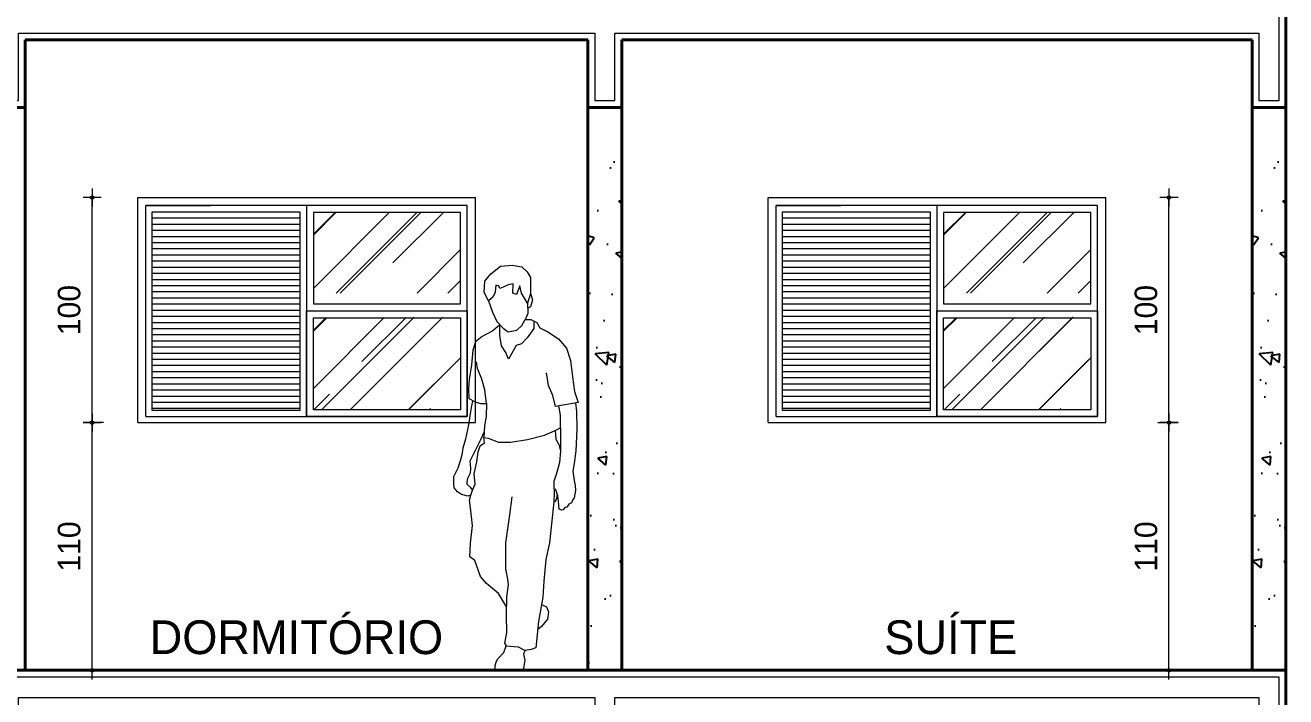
# Model space of a CAD drawing. Header units: millimetres. Extents: x 13204 to 24802, y 21209 to 40694.
# Drawn here: x 17764 to 18324, y 29762 to 30060 of the extents above; entities that cross this region are included whole.
import ezdxf

# ---------------------------------------------------------------- set-up
doc = ezdxf.new("R2010")
doc.units = ezdxf.units.MM
for name, color, linetype, lineweight in [('COTAS', 30, 'Continuous', 5), ('Hachura', 8, 'Continuous', 0), ('Layout', 6, 'Continuous', 15), ('Moveis', 6, 'Continuous', 13), ('PAREDE', 1, 'Continuous', 40), ('Paredes', 1, 'Continuous', 40), ('PISO', 5, 'Continuous', 5), ('TEXTO', 4, 'Continuous', 5), ('Veiculos e pessoas', 245, 'Continuous', 0)]:
    doc.layers.add(name, color=color, linetype=linetype, lineweight=lineweight)
doc.layers.add('HACHURAS', color=8, linetype='Continuous')
doc.styles.add('LANA', font='stylu.ttf')
doc.dimstyles.new('COTA 50', dxfattribs={"dimscale": 0, "dimtxt": 10, "dimasz": 0.5, "dimexe": 1.25, "dimexo": 5, "dimgap": 5, "dimtad": 1, "dimdec": 0, "dimtxsty": 'LANA', "dimblk": 'cota', "dimcen": 2.5, "dimse2": 1, "dimclrd": 256, "dimclre": 256, "dimclrt": 256, "dimaunit": 1, "dimadec": 0, "dimazin": 0, "dimtfac": 1, "dimtdec": 0, "dimtmove": 0, "dimatfit": 3, "dimldrblk": 'DOTSMALL', "dimfxl": 5, "dimfxlon": 1, "dimtzin": 9, "dimlwd": -1, "dimlwe": -1, "dimarcsym": 0})
pattern_1 = [(45, (13854.85, 29782.2), (23.14168, 61.71114), [409.0909, -54.5455, 136.3636, -27.2727]), (45, (13870.856, 29817.49), (-44.93342, 6.36396), [81.8182, -9, 163.6364, -20.4545]), (45, (13848.1, 29808.235), (87.35983, 113.20137), [218.1818, -38.1818, 109.0909, -27.2727])]
pattern_2 = [(45, (14134.85, 29782.2), (23.14168, 61.71114), [409.0909, -54.5455, 136.3636, -27.2727]), (45, (14150.856, 29817.49), (-44.93342, 6.36396), [81.8182, -9, 163.6364, -20.4545]), (45, (14128.1, 29808.235), (87.35983, 113.20137), [218.1818, -38.1818, 109.0909, -27.2727])]

# ---------------------------------------------------------------- blocks, each defined once
blk = doc.blocks.new('Pes004')
at = {"layer": 'Veiculos e pessoas', "color": 8}
for points in [[(-22.9, 1649.1), (-32.4, 1640.7), (-52.6, 1677.7), (-49.3, 1728.2), (-22.3, 1760.7), (20.3, 1794.4), (72, 1800), (114.6, 1792.1), (139.3, 1769.7), (153.9, 1743.9), (153.9, 1673.2), (140.5, 1630.6), (113.5, 1675.4), (105.7, 1706.9), (98.9, 1687.8), (91.1, 1669.8), (75.4, 1675.4), (76.5, 1715.8), (55.1, 1712.5), (31.6, 1701.3), (18.1, 1695.6), (13.6, 1708), (0.1, 1710.2), (-3.2, 1678.8), (-13.3, 1657.5), (-32.4, 1640.7), (-14.5, 1590.2), (4.6, 1548.7), (31.6, 1519.5), (54, 1503.8), (92.2, 1510.5), (114.6, 1531.8), (129.2, 1558.8), (154.5, 1557.8), (181.2, 1544.4), (194.5, 1521.8), (230.4, 1503.2), (278.3, 1472.6), (312.9, 1431.4), (331.6, 1375.5), (339.6, 1303.6), (348.9, 1238.4), (365.5, 1190.1), (265, 1171.9), (253, 1221.1), (233.1, 1265), (225.1, 1320.9)], [(31.6, 1701.3), (31.6, 1701.3)], [(140.5, 1630.6), (141.6, 1584.6), (129.2, 1558.8)], [(153.9, 1673.2), (162.9, 1645.2), (153.9, 1614.9), (141, 1607.6)], [(167.8, 1551.1), (167.8, 1517.8), (138.6, 1476.6), (113.3, 1450), (89.3, 1443.3), (56, 1382.1), (44, 1411.4), (25.4, 1440.7), (17.4, 1487.2), (18.1, 1534.1), (-13.2, 1507.2), (-61.1, 1483.2), (-90.4, 1459.3), (-102.4, 1422), (-109, 1356.8), (-118.4, 1291.7), (-122.4, 1251.7), (-119.7, 1207.8), (-91.7, 1191.9), (-67.8, 1185.2), (-42.5, 1185.2), (-49.1, 1246.4), (-62.5, 1293), (-81.1, 1340.9), (-86.4, 1370.2)], [(46.6, 281.4), (11.8, 341.1), (-41.6, 386.1), (-68.3, 416.7), (-93.8, 488), (-115.5, 504.5), (-112.9, 564.4), (-104, 643.3), (-112.8, 721.1), (-116.9, 755.2), (-110.8, 778.4), (-125.2, 773.7), (-153.5, 780.7), (-171.4, 792.4), (-185.7, 810.6), (-187.6, 829.7), (-186.9, 861.3), (-167.3, 899.5), (-156.1, 935.6), (-149, 964.4), (-145, 988.3), (-134.3, 1028.2), (-119.7, 1090.8), (-113, 1138.7), (-107.7, 1174.6), (-102.1, 1194.7)], [(-42.5, 1185.2), (-43.8, 1128), (-50.5, 1085.4), (-53.1, 1033.5)], [(353.2, 1187.9), (357.7, 1148.8), (359.2, 1070.7), (355.5, 974.6), (348, 919.1), (342, 883.8), (347.2, 843.2), (352.5, 820.7), (353.8, 798.3), (347.8, 765.5), (340.7, 755.8), (335.5, 743.5), (323.5, 738.2), (314.6, 725.2), (305.6, 722.6), (299.3, 712.1), (292.9, 711.7), (281.4, 716.2), (278.4, 749.1), (275, 775.5), (265.3, 805.4)], [(286.3, 1077.4), (287.6, 1133.3), (278.8, 1174.8), (278.8, 1174.8)], [(-51.8, 1059.5), (-68.9, 1023.4), (-95.2, 970.9), (-115.5, 929.6), (-114, 914.6), (-112.5, 895.8), (-114.7, 875.5), (-126.8, 851.5), (-129.8, 835.7), (-129.9, 826.7), (-115.6, 815), (-104.2, 800.1), (-91.7, 827.4), (-96.2, 873.3), (-85.4, 926.1), (-78.4, 971), (-70.4, 996.3), (-50.5, 1010.9), (-53.1, 1033.5), (-34.5, 1030.9), (12.1, 1013.6), (65.3, 1013.6), (139.9, 1025.6), (215.8, 1044.2), (263.7, 1065.5), (286.3, 1077.4), (287.1, 1018.9), (286.3, 973.7), (282.6, 922.8), (275.9, 901), (268.3, 870.3), (257.8, 838), (257.1, 821.5), (258.2, 789.2), (256.7, 748.2), (237.4, 566.9), (222.1, 491.8), (213.2, 396.3), (209.1, 324.2), (188.5, 217.2), (177.8, 100.3), (156.4, 92.3), (129.6, 87.8), (122.1, 74), (128.8, 43.6), (124.5, 17.2), (120.4, 0), (70.3, 0), (0, 0), (-3.5, 6.6), (-3.3, 20.9), (2.9, 40.5), (8.2, 51.2), (35.9, 79.8), (44.8, 109.2), (99.3, 103.9), (129.6, 87.8)], [(263.7, 1065.5), (266.3, 1026.9), (279.7, 1002.9), (286.3, 973.7)], [(-110.8, 778.4), (-104.2, 800.1)], [(70.2, 770.8), (60.3, 690.3), (43.3, 566), (43.3, 450.2), (51.8, 405), (53.8, 379.5), (47.5, 326), (45.7, 244.8), (46.6, 167.2), (37.7, 120.8), (44.8, 109.2)], [(256.7, 748.2), (264.5, 751.1), (271.3, 764), (273.4, 780.6)], [(202.9, 292), (224.2, 282.3), (233.2, 259.1), (228.7, 227), (202.8, 194.9), (185.1, 179.7)]]:
    blk.add_lwpolyline(points, dxfattribs=at)
blk = doc.blocks.new('cota')
at = {"layer": 'COTAS'}
blk.add_hatch(color=256, dxfattribs=at).paths.add_polyline_path([(-1.6, 0, 1), (1.6, 0, 1)])
for points in [[(-1.6, 0), (-8, 0)], [(0, 1.6), (0, 8)], [(8, 0), (1.6, 0)], [(0, -8), (0, -1.6)]]:
    blk.add_lwpolyline(points, dxfattribs=at)
blk.add_circle((0, 0), 1.6, dxfattribs=at)
blk = doc.blocks.new('*D864')
at = {"layer": 'COTAS', "transparency": 16777216}
for p, q in [((17794.07, 29774.06), (17794.07, 29883.06)), ((17789.07, 29773.56), (17795.32, 29773.56))]:
    blk.add_line(p, q, dxfattribs=at)
at = {"layer": 'Defpoints', "color": 0, "transparency": 16777216}
for p in [(17794.07, 29883.56), (17814.34, 29883.56), (17764.34, 29773.56)]:
    blk.add_point(p, dxfattribs=at)
at = {"layer": 'COTAS', "transparency": 16777216, "xscale": 0.5, "yscale": 0.5, "zscale": 0.5}
for p, rotation in [((17794.07, 29883.56), 90), ((17794.07, 29773.56), 270)]:
    blk.add_blockref('cota', p, dxfattribs=dict(at, rotation=rotation))
at = {"layer": 'COTAS', "transparency": 16777216, "insert": (17783.89, 29828.56), "char_height": 10, "attachment_point": 5, "rotation": 90, "style": 'LANA'}
blk.add_mtext('110', dxfattribs=at)
blk = doc.blocks.new('_DotSmall')
at = {"layer": 'PAREDE', "color": 0, "const_width": 0.5}
blk.add_lwpolyline([(-0.0625, 0, 1), (0.0625, 0, 1)], format="xyb", close=True, dxfattribs=at)
blk = doc.blocks.new('*D865')
at = {"layer": 'COTAS', "transparency": 16777216}
for p, q in [((17794.07, 29884.06), (17794.07, 29983.06)), ((17799.07, 29883.56), (17792.82, 29883.56))]:
    blk.add_line(p, q, dxfattribs=at)
at = {"layer": 'Defpoints', "color": 0, "transparency": 16777216}
for p in [(17794.07, 29983.56), (17814.34, 29983.56), (17814.34, 29883.56)]:
    blk.add_point(p, dxfattribs=at)
at = {"layer": 'COTAS', "transparency": 16777216, "xscale": 0.5, "yscale": 0.5, "zscale": 0.5}
for p, rotation in [((17794.07, 29983.56), 90), ((17794.07, 29883.56), 270)]:
    blk.add_blockref('cota', p, dxfattribs=dict(at, rotation=rotation))
at = {"layer": 'COTAS', "transparency": 16777216, "insert": (17783.89, 29933.56), "char_height": 10, "attachment_point": 5, "rotation": 90, "style": 'LANA'}
blk.add_mtext('100', dxfattribs=at)
blk = doc.blocks.new('*D870')
at = {"layer": 'COTAS', "transparency": 16777216}
for p, q in [((18272.46, 29774.06), (18272.46, 29883.06)), ((18277.46, 29773.56), (18271.21, 29773.56))]:
    blk.add_line(p, q, dxfattribs=at)
at = {"layer": 'Defpoints', "color": 0, "transparency": 16777216}
for p in [(18244.34, 29883.56), (18272.46, 29883.56), (18309.34, 29773.56)]:
    blk.add_point(p, dxfattribs=at)
at = {"layer": 'COTAS', "transparency": 16777216, "xscale": 0.5, "yscale": 0.5, "zscale": 0.5}
for p, rotation in [((18272.46, 29883.56), 90), ((18272.46, 29773.56), 270)]:
    blk.add_blockref('cota', p, dxfattribs=dict(at, rotation=rotation))
at = {"layer": 'COTAS', "transparency": 16777216, "insert": (18262.28, 29828.56), "char_height": 10, "attachment_point": 5, "rotation": 90, "style": 'LANA'}
blk.add_mtext('110', dxfattribs=at)
blk = doc.blocks.new('*D871')
at = {"layer": 'COTAS', "transparency": 16777216}
for p, q in [((18272.46, 29884.06), (18272.46, 29983.06)), ((18267.46, 29883.56), (18273.71, 29883.56))]:
    blk.add_line(p, q, dxfattribs=at)
at = {"layer": 'Defpoints', "color": 0, "transparency": 16777216}
for p in [(18244.34, 29983.56), (18272.46, 29983.56), (18244.34, 29883.56)]:
    blk.add_point(p, dxfattribs=at)
at = {"layer": 'COTAS', "transparency": 16777216, "xscale": 0.5, "yscale": 0.5, "zscale": 0.5}
for p, rotation in [((18272.46, 29983.56), 90), ((18272.46, 29883.56), 270)]:
    blk.add_blockref('cota', p, dxfattribs=dict(at, rotation=rotation))
at = {"layer": 'COTAS', "transparency": 16777216, "insert": (18262.28, 29933.56), "char_height": 10, "attachment_point": 5, "rotation": 90, "style": 'LANA'}
blk.add_mtext('100', dxfattribs=at)

msp = doc.modelspace()

# ---------------------------------------------------------------- hatches: boundary and pattern name
at = {"layer": 'Hachura'}
h = msp.add_hatch(dxfattribs=at)
h.set_pattern_fill('_USER', color=256, scale=2.727273, style=0, pattern_type=0)
h.set_pattern_definition([(0, (17805.707, 29805.382), (0, 2.727273), [])])
h.paths.add_polyline_path([(17886.34, 29977.2), (17820.71, 29977.2), (17820.71, 29889.02), (17886.34, 29889.02)])
h = msp.add_hatch(dxfattribs=at)
h.set_pattern_fill('AR-RROOF', color=256, angle=45, style=0)
h.set_pattern_definition([(45, (-26183.9, 40059.552), (21.552615, 57.473639), [381, -50.8, 127, -25.4]), (45, (-26168.992, 40092.42), (-41.847994, 5.92697), [76.2, -8.382, 152.4, -19.05]), (45, (-26190.185, 40083.799), (81.3611205, 105.428207), [203.2, -35.56, 101.6, -25.4])])
h.paths.add_polyline_path([(17957.71, 29976.93), (17892.34, 29976.93), (17892.34, 29941.11), (17957.71, 29941.11)])
h = msp.add_hatch(dxfattribs=at)
h.set_pattern_fill('_USER', color=256, scale=2.727273, style=0, pattern_type=0)
h.set_pattern_definition([(0, (18085.707, 29805.382), (0, 2.727273), [])])
h.paths.add_polyline_path([(18166.34, 29977.2), (18100.71, 29977.2), (18100.71, 29889.02), (18166.34, 29889.02)])
h = msp.add_hatch(dxfattribs=at)
h.set_pattern_fill('AR-RROOF', color=256, angle=45, style=0)
h.set_pattern_definition([(45, (-25903.9, 40059.552), (21.552615, 57.473639), [381, -50.8, 127, -25.4]), (45, (-25888.992, 40092.42), (-41.847994, 5.92697), [76.2, -8.382, 152.4, -19.05]), (45, (-25910.185, 40083.799), (81.3611205, 105.428207), [203.2, -35.56, 101.6, -25.4])])
h.paths.add_polyline_path([(18237.71, 29976.93), (18172.34, 29976.93), (18172.34, 29941.11), (18237.71, 29941.11)])
h = msp.add_hatch(dxfattribs=at)
h.set_pattern_fill('AR-RROOF', color=256, scale=27.272727, angle=45, style=0)
h.set_pattern_definition(pattern_1)
h.paths.add_polyline_path([(17892.34, 29930.11), (17957.71, 29930.38), (17957.71, 29889.29), (17892.34, 29889.29)])
h = msp.add_hatch(dxfattribs=at)
h.set_pattern_fill('AR-RROOF', color=256, scale=27.272727, angle=45, style=0)
h.set_pattern_definition(pattern_1)
h.paths.add_polyline_path([(17934.8, 29930.38), (17957.71, 29930.38), (17957.71, 29889.29), (17934.8, 29889.02)])
h = msp.add_hatch(dxfattribs=at)
h.set_pattern_fill('AR-RROOF', color=256, scale=27.272727, angle=45, style=0)
h.set_pattern_definition(pattern_1)
h.paths.add_polyline_path([(17934.8, 29930.38), (17957.71, 29930.38), (17957.71, 29889.29), (17934.8, 29889.02)])
h = msp.add_hatch(dxfattribs=at)
h.set_pattern_fill('AR-RROOF', color=256, scale=27.272727, angle=45, style=0)
h.set_pattern_definition(pattern_1)
h.paths.add_polyline_path([(17934.8, 29930.38), (17957.71, 29930.38), (17957.71, 29889.29), (17934.8, 29889.02)])
h = msp.add_hatch(dxfattribs=at)
h.set_pattern_fill('AR-RROOF', color=256, scale=27.272727, angle=45, style=0)
h.set_pattern_definition(pattern_2)
h.paths.add_polyline_path([(18172.34, 29930.11), (18237.71, 29930.38), (18237.71, 29889.29), (18172.34, 29889.29)])
h = msp.add_hatch(dxfattribs=at)
h.set_pattern_fill('AR-RROOF', color=256, scale=27.272727, angle=45, style=0)
h.set_pattern_definition(pattern_2)
h.paths.add_polyline_path([(18214.8, 29930.38), (18237.71, 29930.38), (18237.71, 29889.29), (18214.8, 29889.02)])
h = msp.add_hatch(dxfattribs=at)
h.set_pattern_fill('AR-RROOF', color=256, scale=27.272727, angle=45, style=0)
h.set_pattern_definition(pattern_2)
h.paths.add_polyline_path([(18214.8, 29930.38), (18237.71, 29930.38), (18237.71, 29889.29), (18214.8, 29889.02)])
h = msp.add_hatch(dxfattribs=at)
h.set_pattern_fill('AR-RROOF', color=256, scale=27.272727, angle=45, style=0)
h.set_pattern_definition(pattern_2)
h.paths.add_polyline_path([(18214.8, 29930.38), (18237.71, 29930.38), (18237.71, 29889.29), (18214.8, 29889.02)])
at = {"layer": 'HACHURAS'}
h = msp.add_hatch(dxfattribs=at)
h.set_pattern_fill('AR-CONC', color=256, scale=0.25, angle=90, style=0)
h.set_pattern_definition([(140, (18014.343, 29773.564), (3.985, 45.546), [4.7625, -52.3875]), (85, (18014.343, 29773.564), (-47.764, -8.811), [3.81, -41.91]), (190.45, (18014.675, 29777.36), (-43.779, 36.736), [4.0475, -44.5225]), (136.184, (18001.643, 29773.564), (10.51, 67.77), [7.144, -78.581]), (186.636, (18002.52, 29779.21), (-61.856, 59.351), [6.071, -66.784]), (81.184, (18001.64, 29773.564), (-61.856, 59.351), [5.715, -62.865]), (111, (18004.82, 29779.914), (25.5664, 37.904), [4.7625, -52.3875]), (56, (18004.82, 29779.914), (-46.047, 15.4505), [3.81, -41.91]), (161.451, (18006.95, 29783.072), (-20.481, 53.354), [4.0475, -44.5225]), (127.5, (18014.343, 29773.564), (-21.1388, 0.7722), [0, -41.402, 0, -42.545, 0, -42.0688]), (97.5, (18014.343, 29773.564), (-25.0451, 16.705), [0, -24.257, 0, -40.4495, 0, -16.0338]), (57.5, (18014.343, 29759.403), (1.4322, 33.8976), [0, -15.875, 0, -49.53, 0, -65.7225]), (47.5, (18014.343, 29753.053), (-6.3566, 37.0323), [0, -20.6375, 0, -32.893, 0, -46.6725])])
h.paths.add_polyline_path([(18029.34, 30023.56), (18014.34, 30023.56), (18014.34, 29773.56), (18029.34, 29773.56)])
h = msp.add_hatch(dxfattribs=at)
h.set_pattern_fill('AR-CONC', color=256, scale=0.25, angle=90, style=0)
h.set_pattern_definition([(140, (18309.343, 29773.564), (3.985, 45.546), [4.7625, -52.3875]), (85, (18309.343, 29773.564), (-47.764, -8.811), [3.81, -41.91]), (190.45, (18309.675, 29777.36), (-43.779, 36.736), [4.0475, -44.5225]), (136.184, (18296.643, 29773.564), (10.51, 67.77), [7.144, -78.581]), (186.636, (18297.52, 29779.21), (-61.856, 59.351), [6.071, -66.784]), (81.184, (18296.64, 29773.564), (-61.856, 59.351), [5.715, -62.865]), (111, (18299.82, 29779.914), (25.5664, 37.904), [4.7625, -52.3875]), (56, (18299.82, 29779.914), (-46.047, 15.4505), [3.81, -41.91]), (161.451, (18301.95, 29783.072), (-20.481, 53.354), [4.0475, -44.5225]), (127.5, (18309.343, 29773.564), (-21.1388, 0.7722), [0, -41.402, 0, -42.545, 0, -42.0688]), (97.5, (18309.343, 29773.564), (-25.0451, 16.705), [0, -24.257, 0, -40.4495, 0, -16.0338]), (57.5, (18309.343, 29759.403), (1.4322, 33.8976), [0, -15.875, 0, -49.53, 0, -65.7225]), (47.5, (18309.343, 29753.053), (-6.3566, 37.0323), [0, -20.6375, 0, -32.893, 0, -46.6725])])
h.paths.add_polyline_path([(18324.34, 30023.56), (18309.34, 30023.56), (18309.34, 29773.56), (18324.34, 29773.56)])

# ---------------------------------------------------------------- linework, layer by layer
at = {"layer": 'Hachura'}
for points in [[(17820.71, 29889.02), (17820.71, 29977.2), (17886.34, 29977.2), (17886.34, 29889.02), (17820.71, 29889.02)], [(18100.71, 29889.02), (18100.71, 29977.2), (18166.34, 29977.2), (18166.34, 29889.02), (18100.71, 29889.02)]]:
    msp.add_lwpolyline(points, dxfattribs=at)
for points in [[(17892.34, 29936.28), (17957.71, 29936.28), (17957.71, 29976.93), (17892.34, 29976.93)], [(18172.34, 29936.28), (18237.71, 29936.28), (18237.71, 29976.93), (18172.34, 29976.93)], [(17892.34, 29930.11), (17957.71, 29930.11), (17957.71, 29889.29), (17892.34, 29889.29)], [(18172.34, 29930.11), (18237.71, 29930.11), (18237.71, 29889.29), (18172.34, 29889.29)]]:
    msp.add_lwpolyline(points, close=True, dxfattribs=at)
at = {"layer": 'Moveis'}
for p, q in [((17814.34, 29883.56), (17814.34, 29983.56)), ((17814.34, 29983.56), (17964.34, 29983.56)), ((17964.34, 29883.56), (17964.34, 29983.56)), ((18094.34, 29883.56), (18094.34, 29983.56)), ((18094.34, 29983.56), (18244.34, 29983.56)), ((18244.34, 29883.56), (18244.34, 29983.56)), ((17814.34, 29883.56), (17964.34, 29883.56)), ((18094.34, 29883.56), (18244.34, 29883.56))]:
    msp.add_line(p, q, dxfattribs=at)
at = {"layer": 'Paredes'}
for p, q in [((18324.34, 30068.56), (18324.34, 29773.56)), ((17764.34, 30053.56), (18014.34, 30053.56)), ((17764.34, 30053.56), (17764.34, 29773.56)), ((18014.34, 30053.56), (18014.34, 29773.56)), ((18029.34, 30053.56), (18309.34, 30053.56)), ((18029.34, 30053.56), (18029.34, 29773.56)), ((18309.34, 30053.56), (18309.34, 29773.56)), ((17749.34, 30023.56), (17764.34, 30023.56)), ((18014.34, 30023.56), (18029.34, 30023.56)), ((18309.34, 30023.56), (18324.34, 30023.56)), ((17749.34, 29773.56), (18324.34, 29773.56)), ((18324.34, 29773.56), (18324.34, 29478.56))]:
    msp.add_line(p, q, dxfattribs=at)
at = {"layer": 'PISO'}
for p, q in [((17960.71, 29979.93), (17817.98, 29979.93)), ((17817.98, 29886.29), (17817.98, 29979.93)), ((17817.98, 29979.93), (17846.62, 29979.93)), ((17889.34, 29979.93), (17889.34, 29886.29)), ((17960.71, 29886.29), (17960.71, 29979.93)), ((18240.71, 29979.93), (18097.98, 29979.93)), ((18097.98, 29886.29), (18097.98, 29979.93)), ((18097.98, 29979.93), (18126.62, 29979.93)), ((18169.34, 29979.93), (18169.34, 29886.29)), ((18240.71, 29886.29), (18240.71, 29979.93)), ((17932.07, 29933.28), (17960.71, 29933.28)), ((18212.07, 29933.28), (18240.71, 29933.28)), ((17817.98, 29886.29), (17960.71, 29886.29)), ((17817.98, 29886.29), (17960.71, 29886.29)), ((17846.62, 29886.29), (17889.34, 29886.29)), ((18097.98, 29886.29), (18240.71, 29886.29)), ((18097.98, 29886.29), (18240.71, 29886.29)), ((18126.62, 29886.29), (18169.34, 29886.29))]:
    msp.add_line(p, q, dxfattribs=at)
for points in [[(17177.34, 30065.56), (17177.34, 30026.56), (17186.34, 30026.56), (17186.34, 30056.56), (17352.34, 30056.56), (17352.34, 30026.56), (17361.34, 30026.56), (17361.34, 30056.56), (17617.34, 30056.56), (17617.34, 30026.56), (17626.34, 30026.56), (17626.34, 30056.56), (17752.34, 30056.56), (17752.34, 30026.56), (17761.34, 30026.56), (17761.34, 30056.56), (18017.34, 30056.56), (18017.34, 30026.56), (18026.34, 30026.56), (18026.34, 30056.56), (18312.34, 30056.56), (18312.34, 30026.56), (18321.34, 30026.56), (18321.34, 30065.56)], [(17889.34, 29933.28), (17960.71, 29933.28), (17960.71, 29886.29), (17889.34, 29886.29)], [(18169.34, 29933.28), (18240.71, 29933.28), (18240.71, 29886.29), (18169.34, 29886.29)], [(17177.34, 29770.56), (17177.34, 29731.56), (17186.34, 29731.56), (17186.34, 29761.56), (17352.34, 29761.56), (17352.34, 29731.56), (17361.34, 29731.56), (17361.34, 29761.56), (17617.34, 29761.56), (17617.34, 29731.56), (17626.34, 29731.56), (17626.34, 29761.56), (17752.34, 29761.56), (17752.34, 29731.56), (17761.34, 29731.56), (17761.34, 29761.56), (18017.34, 29761.56), (18017.34, 29731.56), (18026.34, 29731.56), (18026.34, 29761.56), (18312.34, 29761.56), (18312.34, 29731.56), (18321.34, 29731.56), (18321.34, 29770.56)]]:
    msp.add_lwpolyline(points, close=True, dxfattribs=at)
for points in [[(17846.62, 29886.29), (17889.34, 29886.29)], [(18126.62, 29886.29), (18169.34, 29886.29)]]:
    msp.add_lwpolyline(points, dxfattribs=at)

# ---------------------------------------------------------------- block references
at = {"layer": 'Layout', "color": 1, "xscale": 0.1, "yscale": 0.1, "zscale": 0.1}
msp.add_blockref('Pes004', (17973.45, 29773.56), dxfattribs=at)

# ---------------------------------------------------------------- texts
at = {"layer": 'TEXTO', "char_height": 15, "width": 175.9752, "attachment_point": 5, "style": 'LANA'}
for s, insert in [('DORMITÓRIO', (17884.82, 29788.16)), ('SUÍTE', (18175.51, 29788.16))]:
    msp.add_mtext(s, dxfattribs=dict(at, insert=insert))

# ---------------------------------------------------------------- dimensions: what is measured, and where the dimension line sits
at = {"layer": 'COTAS'}
for base, p1, p2, override, picture, middle in [((17794.07, 29983.56), (17814.34, 29883.56), (17814.34, 29983.56), {"dimscale": 1, "dimtmove": 1, "dimarcsym": 2}, '*D865', (17783.89, 29933.56)), ((18272.46, 29983.56), (18244.34, 29883.56), (18244.34, 29983.56), {"dimscale": 1, "dimtmove": 1, "dimarcsym": 2}, '*D871', (18262.28, 29933.56)), ((17794.07, 29883.56), (17764.34, 29773.56), (17814.34, 29883.56), {"dimscale": 1, "dimarcsym": 2}, '*D864', (17783.89, 29828.56)), ((18272.46, 29883.56), (18309.34, 29773.56), (18244.34, 29883.56), {"dimscale": 1, "dimarcsym": 2}, '*D870', (18262.28, 29828.56))]:
    dim = msp.add_linear_dim(base=base, p1=p1, p2=p2, angle=90, dimstyle='COTA 50', override=override, dxfattribs=at)
    dim.commit()
    dim.dimension.update_dxf_attribs({"geometry": picture, "text_midpoint": middle})

doc.saveas('drawing.dxf')
